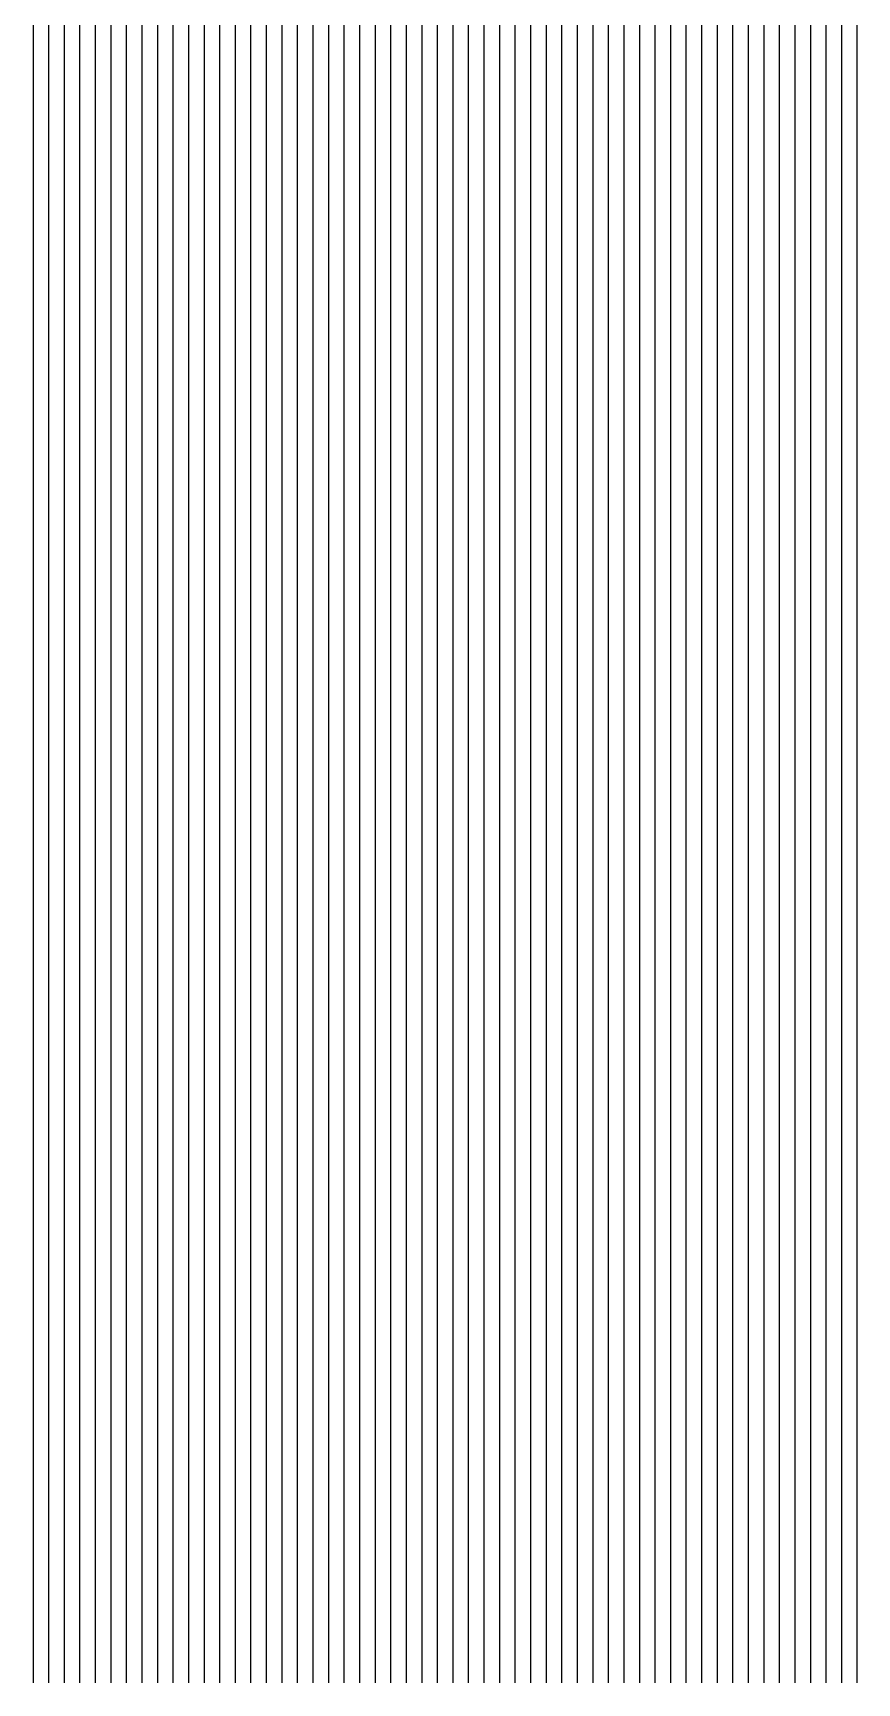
# Model space of a CAD drawing. Header units: millimetres. Extents: x -106 to 66, y -32 to 42.
# Drawn here: x -95 to -84.4, y -32.2 to -10.97 of the extents above; entities that cross this region are included whole.
import ezdxf

# ---------------------------------------------------------------- set-up
doc = ezdxf.new("R2010")
doc.units = ezdxf.units.MM
doc.layers.add('默认', color=18, linetype='Continuous', true_color=0x000000)

msp = doc.modelspace()

# ---------------------------------------------------------------- linework, layer by layer
at = {"layer": '默认'}
for points in [[(-95, 42.394), (-95, -32.2)], [(-95, 42.394), (-95, -32.2)], [(-95, 42.394), (-95, -32.2)], [(-95, 42.394), (-95, -32.2)], [(-95, 42.394), (-95, -32.2)], [(-95, 42.394), (-95, -32.2)], [(-95, 42.394), (-95, -32.2)], [(-95, 42.394), (-95, -32.2)], [(-95, 42.394), (-95, -32.2)], [(-94.8, 42.394), (-94.8, -32.2)], [(-94.8, 42.394), (-94.8, -32.2)], [(-94.8, 42.394), (-94.8, -32.2)], [(-94.8, 42.394), (-94.8, -32.2)], [(-94.8, 42.394), (-94.8, -32.2)], [(-94.8, 42.394), (-94.8, -32.2)], [(-94.8, 42.394), (-94.8, -32.2)], [(-94.8, 42.394), (-94.8, -32.2)], [(-94.8, 42.394), (-94.8, -32.2)], [(-94.6, 42.394), (-94.6, -32.2)], [(-94.6, 42.394), (-94.6, -32.2)], [(-94.6, 42.394), (-94.6, -32.2)], [(-94.6, 42.394), (-94.6, -32.2)], [(-94.6, 42.394), (-94.6, -32.2)], [(-94.6, 42.394), (-94.6, -32.2)], [(-94.6, 42.394), (-94.6, -32.2)], [(-94.6, 42.394), (-94.6, -32.2)], [(-94.6, 42.394), (-94.6, -32.2)], [(-94.4, 42.394), (-94.4, -32.2)], [(-94.4, 42.394), (-94.4, -32.2)], [(-94.4, 42.394), (-94.4, -32.2)], [(-94.4, 42.394), (-94.4, -32.2)], [(-94.4, 42.394), (-94.4, -32.2)], [(-94.4, 42.394), (-94.4, -32.2)], [(-94.4, 42.394), (-94.4, -32.2)], [(-94.4, 42.394), (-94.4, -32.2)], [(-94.4, 42.394), (-94.4, -32.2)], [(-94.2, 42.394), (-94.2, -32.2)], [(-94.2, 42.394), (-94.2, -32.2)], [(-94.2, 42.394), (-94.2, -32.2)], [(-94.2, 42.394), (-94.2, -32.2)], [(-94.2, 42.394), (-94.2, -32.2)], [(-94.2, 42.394), (-94.2, -32.2)], [(-94.2, 42.394), (-94.2, -32.2)], [(-94.2, 42.394), (-94.2, -32.2)], [(-94, 42.394), (-94, -32.2)], [(-94, 42.394), (-94, -32.2)], [(-94, 42.394), (-94, -32.2)], [(-94, 42.394), (-94, -32.2)], [(-94, 42.394), (-94, -32.2)], [(-94, 42.394), (-94, -32.2)], [(-94, 42.394), (-94, -32.2)], [(-94, 42.394), (-94, -32.2)], [(-93.8, 42.394), (-93.8, -32.2)], [(-93.8, 42.394), (-93.8, -32.2)], [(-93.8, 42.394), (-93.8, -32.2)], [(-93.8, 42.394), (-93.8, -32.2)], [(-93.8, 42.394), (-93.8, -32.2)], [(-93.8, 42.394), (-93.8, -32.2)], [(-93.8, 42.394), (-93.8, -32.2)], [(-93.8, 42.394), (-93.8, -32.2)], [(-93.6, 42.394), (-93.6, -32.2)], [(-93.6, 42.394), (-93.6, -32.2)], [(-93.6, 42.394), (-93.6, -32.2)], [(-93.6, 42.394), (-93.6, -32.2)], [(-93.6, 42.394), (-93.6, -32.2)], [(-93.6, 42.394), (-93.6, -32.2)], [(-93.6, 42.394), (-93.6, -32.2)], [(-93.6, 42.394), (-93.6, -32.2)], [(-93.4, 42.394), (-93.4, -32.2)], [(-93.4, 42.394), (-93.4, -32.2)], [(-93.4, 42.394), (-93.4, -32.2)], [(-93.4, 42.394), (-93.4, -32.2)], [(-93.4, 42.394), (-93.4, -32.2)], [(-93.4, 42.394), (-93.4, -32.2)], [(-93.4, 42.394), (-93.4, -32.2)], [(-93.2, 42.394), (-93.2, -32.2)], [(-93.2, 42.394), (-93.2, -32.2)], [(-93.2, 42.394), (-93.2, -32.2)], [(-93.2, 42.394), (-93.2, -32.2)], [(-93.2, 42.394), (-93.2, -32.2)], [(-93.2, 42.394), (-93.2, -32.2)], [(-93.2, 42.394), (-93.2, -32.2)], [(-93, 42.394), (-93, -32.2)], [(-93, 42.394), (-93, -32.2)], [(-93, 42.394), (-93, -32.2)], [(-93, 42.394), (-93, -32.2)], [(-93, 42.394), (-93, -32.2)], [(-93, 42.394), (-93, -32.2)], [(-93, 42.394), (-93, -32.2)], [(-92.8, 42.394), (-92.8, -32.2)], [(-92.8, 42.394), (-92.8, -32.2)], [(-92.8, 42.394), (-92.8, -32.2)], [(-92.8, 42.394), (-92.8, -32.2)], [(-92.8, 42.394), (-92.8, -32.2)], [(-92.8, 42.394), (-92.8, -32.2)], [(-92.8, 42.394), (-92.8, -32.2)], [(-92.6, 42.394), (-92.6, -32.2)], [(-92.6, 42.394), (-92.6, -32.2)], [(-92.6, 42.394), (-92.6, -32.2)], [(-92.6, 42.394), (-92.6, -32.2)], [(-92.6, 42.394), (-92.6, -32.2)], [(-92.6, 42.394), (-92.6, -32.2)], [(-92.6, 42.394), (-92.6, -32.2)], [(-92.4, 42.394), (-92.4, -32.2)], [(-92.4, 42.394), (-92.4, -32.2)], [(-92.4, 42.394), (-92.4, -32.2)], [(-92.4, 42.394), (-92.4, -32.2)], [(-92.4, 42.394), (-92.4, -32.2)], [(-92.4, 42.394), (-92.4, -32.2)], [(-92.2, 42.394), (-92.2, -32.2)], [(-92.2, 42.394), (-92.2, -32.2)], [(-92.2, 42.394), (-92.2, -32.2)], [(-92.2, 42.394), (-92.2, -32.2)], [(-92.2, 42.394), (-92.2, -32.2)], [(-92.2, 42.394), (-92.2, -32.2)], [(-92, 42.394), (-92, -32.2)], [(-92, 42.394), (-92, -32.2)], [(-92, 42.394), (-92, -32.2)], [(-92, 42.394), (-92, -32.2)], [(-92, 42.394), (-92, -32.2)], [(-92, 42.394), (-92, -32.2)], [(-91.8, 42.394), (-91.8, -32.2)], [(-91.8, 42.394), (-91.8, -32.2)], [(-91.8, 42.394), (-91.8, -32.2)], [(-91.8, 42.394), (-91.8, -32.2)], [(-91.8, 42.394), (-91.8, -32.2)], [(-91.8, 42.394), (-91.8, -32.2)], [(-91.6, 42.394), (-91.6, -32.2)], [(-91.6, 42.394), (-91.6, -32.2)], [(-91.6, 42.394), (-91.6, -32.2)], [(-91.6, 42.394), (-91.6, -32.2)], [(-91.6, 42.394), (-91.6, -32.2)], [(-91.6, 42.394), (-91.6, -32.2)], [(-91.4, 42.394), (-91.4, -32.2)], [(-91.4, 42.394), (-91.4, -32.2)], [(-91.4, 42.394), (-91.4, -32.2)], [(-91.4, 42.394), (-91.4, -32.2)], [(-91.4, 42.394), (-91.4, -32.2)], [(-91.2, 42.394), (-91.2, -32.2)], [(-91.2, 42.394), (-91.2, -32.2)], [(-91.2, 42.394), (-91.2, -32.2)], [(-91.2, 42.394), (-91.2, -32.2)], [(-91.2, 42.394), (-91.2, -32.2)], [(-91, 42.394), (-91, -32.2)], [(-91, 42.394), (-91, -32.2)], [(-91, 42.394), (-91, -32.2)], [(-91, 42.394), (-91, -32.2)], [(-91, 42.394), (-91, -32.2)], [(-90.8, 42.394), (-90.8, -32.2)], [(-90.8, 42.394), (-90.8, -32.2)], [(-90.8, 42.394), (-90.8, -32.2)], [(-90.8, 42.394), (-90.8, -32.2)], [(-90.8, 42.394), (-90.8, -32.2)], [(-90.6, 42.394), (-90.6, -32.2)], [(-90.6, 42.394), (-90.6, -32.2)], [(-90.6, 42.394), (-90.6, -32.2)], [(-90.6, 42.394), (-90.6, -32.2)], [(-90.6, 42.394), (-90.6, -32.2)], [(-90.4, 42.394), (-90.4, -32.2)], [(-90.4, 42.394), (-90.4, -32.2)], [(-90.4, 42.394), (-90.4, -32.2)], [(-90.4, 42.394), (-90.4, -32.2)], [(-90.2, 42.394), (-90.2, -32.2)], [(-90.2, 42.394), (-90.2, -32.2)], [(-90.2, 42.394), (-90.2, -32.2)], [(-90.2, 42.394), (-90.2, -32.2)], [(-90, 42.394), (-90, -32.2)], [(-90, 42.394), (-90, -32.2)], [(-90, 42.394), (-90, -32.2)], [(-90, 42.394), (-90, -32.2)], [(-89.8, 42.394), (-89.8, -32.2)], [(-89.8, 42.394), (-89.8, -32.2)], [(-89.8, 42.394), (-89.8, -32.2)], [(-89.8, 42.394), (-89.8, -32.2)], [(-89.6, 42.394), (-89.6, -32.2)], [(-89.6, 42.394), (-89.6, -32.2)], [(-89.6, 42.394), (-89.6, -32.2)], [(-89.6, 42.394), (-89.6, -32.2)], [(-89.4, 42.394), (-89.4, -32.2)], [(-89.4, 42.394), (-89.4, -32.2)], [(-89.4, 42.394), (-89.4, -32.2)], [(-89.4, 42.394), (-89.4, -32.2)], [(-89.2, 42.394), (-89.2, -32.2)], [(-89.2, 42.394), (-89.2, -32.2)], [(-89.2, 42.394), (-89.2, -32.2)], [(-89.2, 42.394), (-89.2, -32.2)], [(-89, 42.394), (-89, -32.2)], [(-89, 42.394), (-89, -32.2)], [(-89, 42.394), (-89, -32.2)], [(-88.8, 42.394), (-88.8, -32.2)], [(-88.8, 42.394), (-88.8, -32.2)], [(-88.8, 42.394), (-88.8, -32.2)], [(-88.6, 42.394), (-88.6, -32.2)], [(-88.6, 42.394), (-88.6, -32.2)], [(-88.6, 42.394), (-88.6, -32.2)], [(-88.4, 42.394), (-88.4, -32.2)], [(-88.4, 42.394), (-88.4, -32.2)], [(-88.4, 42.394), (-88.4, -32.2)], [(-88.2, 42.394), (-88.2, -32.2)], [(-88.2, 42.394), (-88.2, -32.2)], [(-88.2, 42.394), (-88.2, -32.2)], [(-88, 42.394), (-88, -32.2)], [(-88, 42.394), (-88, -32.2)], [(-88, 42.394), (-88, -32.2)], [(-87.8, 42.394), (-87.8, -32.2)], [(-87.8, 42.394), (-87.8, -32.2)], [(-87.8, 42.394), (-87.8, -32.2)], [(-87.6, 42.394), (-87.6, -32.2)], [(-87.6, 42.394), (-87.6, -32.2)], [(-87.6, 42.394), (-87.6, -32.2)], [(-87.4, 42.394), (-87.4, -32.2)], [(-87.4, 42.394), (-87.4, -32.2)], [(-87.2, 42.394), (-87.2, -32.2)], [(-87.2, 42.394), (-87.2, -32.2)], [(-87, 42.394), (-87, -32.2)], [(-87, 42.394), (-87, -32.2)], [(-86.8, 42.394), (-86.8, -32.2)], [(-86.8, 42.394), (-86.8, -32.2)], [(-86.6, 42.394), (-86.6, -32.2)], [(-86.6, 42.394), (-86.6, -32.2)], [(-86.4, 42.394), (-86.4, -32.2)], [(-86.4, 42.394), (-86.4, -32.2)], [(-86.2, 42.394), (-86.2, -32.2)], [(-86.2, 42.394), (-86.2, -32.2)], [(-86, 42.394), (-86, -32.2)], [(-86, 42.394), (-86, -32.2)], [(-85.8, 42.394), (-85.8, -32.2)], [(-85.8, 42.394), (-85.8, -32.2)], [(-85.6, 42.394), (-85.6, -32.2)], [(-85.6, 42.394), (-85.6, -32.2)], [(-85.4, 42.394), (-85.4, -32.2)], [(-85.4, 42.394), (-85.4, -32.2)], [(-85.2, 42.394), (-85.2, -32.2)], [(-85.2, 42.394), (-85.2, -32.2)], [(-85, 42.394), (-85, -32.2)], [(-84.8, 42.394), (-84.8, -32.2)], [(-84.6, 42.394), (-84.6, -32.2)], [(-84.4, 42.394), (-84.4, -32.2)], [(-90.4, -0.812), (-90.4, -32.2)], [(-85, -1.049), (-85, -32.2)], [(-93.4, -1.104), (-93.4, -32.2)], [(-92.4, -1.624), (-92.4, -32.2)], [(-87.4, -1.573), (-87.4, -32.2)], [(-91.4, -1.738), (-91.4, -32.2)], [(-89, -2.013), (-89, -32.2)], [(-84.8, -2.067), (-84.8, -32.2)], [(-94.2, -2.386), (-94.2, -32.2)], [(-90.2, -2.617), (-90.2, -32.2)], [(-93.2, -2.765), (-93.2, -32.2)], [(-87.2, -2.771), (-87.2, -32.2)], [(-84.6, -2.969), (-84.6, -32.2)], [(-95, -3.058), (-95, -32.2)], [(-92.2, -3.081), (-92.2, -32.2)], [(-91.2, -3.178), (-91.2, -32.2)], [(-88.8, -3.28), (-88.8, -32.2)], [(-94, -3.562), (-94, -32.2)], [(-90, -3.817), (-90, -32.2)], [(-87, -3.785), (-87, -32.2)], [(-93, -3.864), (-93, -32.2)], [(-84.4, -3.853), (-84.4, -32.2)], [(-94.8, -4.092), (-94.8, -32.2)], [(-92, -4.152), (-92, -32.2)], [(-91, -4.267), (-91, -32.2)], [(-88.6, -4.333), (-88.6, -32.2)], [(-93.8, -4.507), (-93.8, -32.2)], [(-92.8, -4.783), (-92.8, -32.2)], [(-89.8, -4.831), (-89.8, -32.2)], [(-86.8, -4.737), (-86.8, -32.2)], [(-94.6, -4.968), (-94.6, -32.2)], [(-91.8, -5.07), (-91.8, -32.2)], [(-90.8, -5.21), (-90.8, -32.2)], [(-88.4, -5.295), (-88.4, -32.2)], [(-93.6, -5.339), (-93.6, -32.2)], [(-92.6, -5.607), (-92.6, -32.2)], [(-86.6, -5.686), (-86.6, -32.2)], [(-94.4, -5.759), (-94.4, -32.2)], [(-91.6, -5.902), (-91.6, -32.2)], [(-89.6, -5.752), (-89.6, -32.2)], [(-93.4, -6.105), (-93.4, -32.2)], [(-90.6, -6.07), (-90.6, -32.2)], [(-88.2, -6.219), (-88.2, -32.2)], [(-94.2, -6.498), (-94.2, -32.2)], [(-92.4, -6.372), (-92.4, -32.2)], [(-95, -6.685), (-95, -32.2)], [(-91.4, -6.68), (-91.4, -32.2)], [(-89.4, -6.622), (-89.4, -32.2)], [(-86.4, -6.678), (-86.4, -32.2)], [(-93.2, -6.83), (-93.2, -32.2)], [(-90.4, -6.878), (-90.4, -32.2)], [(-94, -7.205), (-94, -32.2)], [(-92.2, -7.101), (-92.2, -32.2)], [(-88, -7.133), (-88, -32.2)], [(-94.8, -7.39), (-94.8, -32.2)], [(-91.2, -7.423), (-91.2, -32.2)], [(-93, -7.53), (-93, -32.2)], [(-89.2, -7.459), (-89.2, -32.2)], [(-92, -7.807), (-92, -32.2)], [(-90.2, -7.653), (-90.2, -32.2)], [(-86.2, -7.745), (-86.2, -32.2)], [(-93.8, -7.891), (-93.8, -32.2)], [(-87.8, -8.046), (-87.8, -32.2)], [(-94.6, -8.075), (-94.6, -32.2)], [(-92.8, -8.214), (-92.8, -32.2)], [(-91, -8.143), (-91, -32.2)], [(-89, -8.275), (-89, -32.2)], [(-90, -8.405), (-90, -32.2)], [(-93.6, -8.566), (-93.6, -32.2)], [(-91.8, -8.498), (-91.8, -32.2)], [(-94.4, -8.747), (-94.4, -32.2)], [(-92.6, -8.89), (-92.6, -32.2)], [(-90.8, -8.85), (-90.8, -32.2)], [(-86, -8.888), (-86, -32.2)], [(-88.8, -9.077), (-88.8, -32.2)], [(-87.6, -8.96), (-87.6, -32.2)], [(-95, -9.317), (-95, -32.2)], [(-93.4, -9.234), (-93.4, -32.2)], [(-91.6, -9.182), (-91.6, -32.2)], [(-89.8, -9.143), (-89.8, -32.2)], [(-94.2, -9.413), (-94.2, -32.2)], [(-90.6, -9.551), (-90.6, -32.2)], [(-92.4, -9.565), (-92.4, -32.2)], [(-93.2, -9.904), (-93.2, -32.2)], [(-91.4, -9.868), (-91.4, -32.2)], [(-89.6, -9.876), (-89.6, -32.2)], [(-88.6, -9.873), (-88.6, -32.2)], [(-87.4, -9.88), (-87.4, -32.2)], [(-94.8, -9.982), (-94.8, -32.2)], [(-94, -10.08), (-94, -32.2)], [(-85.8, -10.105), (-85.8, -32.2)], [(-92.2, -10.244), (-92.2, -32.2)], [(-90.4, -10.255), (-90.4, -32.2)], [(-93, -10.581), (-93, -32.2)], [(-91.2, -10.563), (-91.2, -32.2)], [(-89.4, -10.611), (-89.4, -32.2)], [(-94.6, -10.647), (-94.6, -32.2)], [(-93.8, -10.752), (-93.8, -32.2)], [(-88.4, -10.669), (-88.4, -32.2)], [(-87.2, -10.808), (-87.2, -32.2)], [(-92, -10.938), (-92, -32.2)], [(-90.2, -10.969), (-90.2, -32.2)], [(-94.4, -11.308), (-94.4, -32.2)], [(-93.6, -11.428), (-93.6, -32.2)], [(-92.8, -11.273), (-92.8, -32.2)], [(-91, -11.276), (-91, -32.2)], [(-89.2, -11.357), (-89.2, -32.2)], [(-85.6, -11.387), (-85.6, -32.2)], [(-95, -11.483), (-95, -32.2)], [(-91.8, -11.65), (-91.8, -32.2)], [(-88.2, -11.473), (-88.2, -32.2)], [(-90, -11.706), (-90, -32.2)], [(-87, -11.749), (-87, -32.2)], [(-95, -11.983), (-95, -32.2)], [(-94.8, -12.097), (-94.8, -32.2)], [(-94.2, -11.95), (-94.2, -32.2)], [(-93.4, -12.089), (-93.4, -32.2)], [(-92.6, -11.963), (-92.6, -32.2)], [(-90.8, -12.009), (-90.8, -32.2)], [(-89, -12.126), (-89, -32.2)], [(-88, -12.296), (-88, -32.2)], [(-91.6, -12.361), (-91.6, -32.2)], [(-89.8, -12.463), (-89.8, -32.2)], [(-94.8, -12.549), (-94.8, -32.2)], [(-94.6, -12.675), (-94.6, -32.2)], [(-94, -12.561), (-94, -32.2)], [(-93.2, -12.722), (-93.2, -32.2)], [(-92.4, -12.634), (-92.4, -32.2)], [(-86.8, -12.706), (-86.8, -32.2)], [(-85.4, -12.704), (-85.4, -12.717), (-85.4, -32.2)], [(-90.6, -12.742), (-90.6, -32.2)], [(-88.8, -12.913), (-88.8, -32.2)], [(-95, -12.967), (-95, -32.2)], [(-94.6, -13.049), (-94.6, -32.2)], [(-93.8, -13.135), (-93.8, -32.2)], [(-91.4, -13.05), (-91.4, -32.2)], [(-87.8, -13.138), (-87.8, -32.2)], [(-94.4, -13.215), (-94.4, -32.2)], [(-93, -13.318), (-93, -32.2)], [(-92.2, -13.272), (-92.2, -32.2)], [(-89.6, -13.214), (-89.6, -32.2)], [(-95, -13.438), (-95, -32.2)], [(-94.8, -13.465), (-94.8, -32.2)], [(-94.4, -13.499), (-94.4, -32.2)], [(-90.4, -13.449), (-90.4, -32.2)], [(-94.2, -13.717), (-94.2, -32.2)], [(-93.6, -13.671), (-93.6, -32.2)], [(-91.2, -13.701), (-91.2, -32.2)], [(-88.6, -13.685), (-88.6, -32.2)], [(-86.6, -13.66), (-86.6, -32.2)], [(-95, -13.821), (-95, -32.2)], [(-94.8, -13.871), (-94.8, -32.2)], [(-94.6, -13.928), (-94.6, -32.2)], [(-94.2, -13.908), (-94.2, -32.2)], [(-92.8, -13.873), (-92.8, -32.2)], [(-92, -13.868), (-92, -32.2)], [(-89.4, -13.931), (-89.4, -32.2)], [(-87.6, -13.955), (-87.6, -32.2)], [(-85.2, -13.954), (-85.2, -32.2)], [(-95, -14.118), (-95, -32.2)], [(-94, -14.184), (-94, -32.2)], [(-93.4, -14.168), (-93.4, -32.2)], [(-90.2, -14.113), (-90.2, -32.2)], [(-95, -14.245), (-95, -32.2)], [(-95, -14.345), (-95, -32.2)], [(-94.8, -14.243), (-94.8, -32.2)], [(-94.6, -14.267), (-94.6, -32.2)], [(-94.4, -14.358), (-94.4, -32.2)], [(-94, -14.286), (-94, -32.2)], [(-92.6, -14.388), (-92.6, -32.2)], [(-91.8, -14.419), (-91.8, -32.2)], [(-91, -14.304), (-91, -32.2)], [(-88.4, -14.408), (-88.4, -32.2)], [(-94.8, -14.501), (-94.8, -32.2)], [(-94.8, -14.627), (-94.8, -32.2)], [(-94.6, -14.636), (-94.6, -32.2)], [(-94.4, -14.633), (-94.4, -32.2)], [(-93.8, -14.619), (-93.8, -32.2)], [(-93.8, -14.636), (-93.8, -32.2)], [(-93.2, -14.631), (-93.2, -32.2)], [(-89.2, -14.593), (-89.2, -32.2)], [(-86.4, -14.535), (-86.4, -32.2)], [(-94.8, -14.715), (-94.8, -32.2)], [(-94.6, -14.856), (-94.6, -32.2)], [(-94.2, -14.76), (-94.2, -32.2)], [(-90.8, -14.859), (-90.8, -32.2)], [(-90, -14.722), (-90, -32.2)], [(-87.4, -14.705), (-87.4, -32.2)], [(-94.6, -14.983), (-94.6, -32.2)], [(-94.6, -15.059), (-94.6, -32.2)], [(-94.4, -15.003), (-94.4, -32.2)], [(-94.2, -14.973), (-94.2, -32.2)], [(-93.6, -14.965), (-93.6, -32.2)], [(-93.6, -15.024), (-93.6, -32.2)], [(-93, -15.06), (-93, -32.2)], [(-92.4, -14.865), (-92.4, -32.2)], [(-91.6, -14.928), (-91.6, -32.2)], [(-88.2, -15.06), (-88.2, -32.2)], [(-85, -14.962), (-85, -32.2)], [(-94.4, -15.187), (-94.4, -32.2)], [(-94, -15.136), (-94, -32.2)], [(-93.4, -15.275), (-93.4, -32.2)], [(-89.8, -15.275), (-89.8, -32.2)], [(-89, -15.192), (-89, -32.2)], [(-86.2, -15.28), (-86.2, -32.2)], [(-94.4, -15.317), (-94.4, -32.2)], [(-94.4, -15.381), (-94.4, -32.2)], [(-94.2, -15.347), (-94.2, -32.2)], [(-94.2, -15.497), (-94.2, -32.2)], [(-94, -15.29), (-94, -32.2)], [(-93.8, -15.487), (-93.8, -32.2)], [(-93.4, -15.403), (-93.4, -32.2)], [(-92.8, -15.461), (-92.8, -32.2)], [(-92.2, -15.307), (-92.2, -32.2)], [(-91.4, -15.396), (-91.4, -32.2)], [(-90.6, -15.367), (-90.6, -32.2)], [(-87.2, -15.362), (-87.2, -32.2)], [(-94.2, -15.632), (-94.2, -32.2)], [(-94.2, -15.685), (-94.2, -32.2)], [(-94, -15.672), (-94, -32.2)], [(-93.8, -15.589), (-93.8, -32.2)], [(-93.2, -15.567), (-93.2, -32.2)], [(-88, -15.637), (-88, -32.2)], [(-84.8, -15.701), (-84.8, -32.2)], [(-94, -15.789), (-94, -32.2)], [(-93.6, -15.819), (-93.6, -32.2)], [(-93.6, -15.871), (-93.6, -32.2)], [(-93.2, -15.758), (-93.2, -32.2)], [(-93, -15.844), (-93, -32.2)], [(-92.6, -15.835), (-92.6, -32.2)], [(-92, -15.717), (-92, -32.2)], [(-91.2, -15.828), (-91.2, -32.2)], [(-90.4, -15.83), (-90.4, -32.2)], [(-89.6, -15.776), (-89.6, -32.2)], [(-88.8, -15.728), (-88.8, -32.2)], [(-87, -15.925), (-87, -32.2)], [(-86, -15.889), (-86, -32.2)], [(-94, -15.929), (-94, -32.2)], [(-94, -15.971), (-94, -32.2)], [(-93.8, -15.978), (-93.8, -32.2)], [(-93.8, -16.064), (-93.8, -32.2)], [(-93.4, -16.131), (-93.4, -32.2)], [(-93.4, -16.138), (-93.4, -32.2)], [(-93, -16.092), (-93, -32.2)], [(-92.8, -16.106), (-92.8, -32.2)], [(-91.8, -16.099), (-91.8, -32.2)], [(-93.8, -16.21), (-93.8, -32.2)], [(-93.8, -16.243), (-93.8, -32.2)], [(-93.6, -16.268), (-93.6, -32.2)], [(-93.6, -16.326), (-93.6, -32.2)], [(-92.4, -16.185), (-92.4, -32.2)], [(-91, -16.227), (-91, -32.2)], [(-90.2, -16.254), (-90.2, -32.2)], [(-89.4, -16.229), (-89.4, -32.2)], [(-88.6, -16.206), (-88.6, -32.2)], [(-87.8, -16.142), (-87.8, -32.2)], [(-84.6, -16.244), (-84.6, -32.2)], [(-93.6, -16.478), (-93.6, -32.2)], [(-93.6, -16.501), (-93.6, -32.2)], [(-93.4, -16.543), (-93.4, -32.2)], [(-93.2, -16.391), (-93.2, -32.2)], [(-93.2, -16.427), (-93.2, -32.2)], [(-92.8, -16.407), (-92.8, -32.2)], [(-92.6, -16.355), (-92.6, -32.2)], [(-92.2, -16.514), (-92.2, -32.2)], [(-91.6, -16.455), (-91.6, -32.2)], [(-86.8, -16.404), (-86.8, -32.2)], [(-85.8, -16.383), (-85.8, -32.2)], [(-93.4, -16.575), (-93.4, -32.2)], [(-93.4, -16.732), (-93.4, -32.2)], [(-93.4, -16.747), (-93.4, -32.2)], [(-93, -16.632), (-93, -32.2)], [(-93, -16.708), (-93, -32.2)], [(-92.6, -16.704), (-92.6, -32.2)], [(-92.4, -16.593), (-92.4, -32.2)], [(-90.8, -16.597), (-90.8, -32.2)], [(-90, -16.644), (-90, -32.2)], [(-89.2, -16.64), (-89.2, -32.2)], [(-88.4, -16.633), (-88.4, -32.2)], [(-87.6, -16.585), (-87.6, -32.2)], [(-84.4, -16.656), (-84.4, -32.2)], [(-93.2, -16.805), (-93.2, -32.2)], [(-93.2, -16.812), (-93.2, -32.2)], [(-93.2, -16.976), (-93.2, -32.2)], [(-93.2, -16.982), (-93.2, -32.2)], [(-92.8, -16.862), (-92.8, -32.2)], [(-92.8, -16.976), (-92.8, -32.2)], [(-92.4, -16.987), (-92.4, -32.2)], [(-92.2, -16.82), (-92.2, -32.2)], [(-92, -16.824), (-92, -32.2)], [(-91.4, -16.788), (-91.4, -32.2)], [(-90.6, -16.941), (-90.6, -32.2)], [(-87.4, -16.975), (-87.4, -32.2)], [(-86.6, -16.815), (-86.6, -32.2)], [(-85.6, -16.789), (-85.6, -32.2)], [(-93, -17.039), (-93, -32.2)], [(-93, -17.056), (-93, -32.2)], [(-92.6, -17.082), (-92.6, -32.2)], [(-92, -17.037), (-92, -32.2)], [(-91.8, -17.117), (-91.8, -32.2)], [(-91.2, -17.101), (-91.2, -32.2)], [(-89.8, -17.003), (-89.8, -32.2)], [(-89, -17.015), (-89, -32.2)], [(-88.2, -17.016), (-88.2, -32.2)], [(-86.4, -17.169), (-86.4, -32.2)], [(-85.4, -17.128), (-85.4, -32.2)], [(-93, -17.208), (-93, -32.2)], [(-93, -17.209), (-93, -32.2)], [(-92.8, -17.257), (-92.8, -32.2)], [(-92.8, -17.295), (-92.8, -32.2)], [(-92.6, -17.231), (-92.6, -32.2)], [(-92.4, -17.294), (-92.4, -32.2)], [(-92.2, -17.255), (-92.2, -32.2)], [(-91.8, -17.246), (-91.8, -32.2)], [(-91.6, -17.394), (-91.6, -32.2)], [(-91, -17.395), (-91, -32.2)], [(-90.4, -17.262), (-90.4, -32.2)], [(-89.6, -17.334), (-89.6, -32.2)], [(-88.8, -17.357), (-88.8, -32.2)], [(-88, -17.362), (-88, -32.2)], [(-87.2, -17.321), (-87.2, -32.2)], [(-92.8, -17.424), (-92.8, -32.2)], [(-92.8, -17.433), (-92.8, -32.2)], [(-92.6, -17.466), (-92.6, -32.2)], [(-92.6, -17.525), (-92.6, -32.2)], [(-92.4, -17.474), (-92.4, -32.2)], [(-92.2, -17.497), (-92.2, -32.2)], [(-92, -17.511), (-92, -32.2)], [(-91.6, -17.446), (-91.6, -32.2)], [(-90.2, -17.562), (-90.2, -32.2)], [(-86.2, -17.477), (-86.2, -32.2)], [(-85.2, -17.414), (-85.2, -32.2)], [(-92.6, -17.632), (-92.6, -32.2)], [(-92.6, -17.648), (-92.6, -32.2)], [(-92.4, -17.667), (-92.4, -32.2)], [(-92.4, -17.745), (-92.4, -32.2)], [(-92.4, -17.833), (-92.4, -32.2)], [(-92.2, -17.707), (-92.2, -32.2)], [(-92, -17.692), (-92, -32.2)], [(-91.8, -17.755), (-91.8, -32.2)], [(-91.4, -17.638), (-91.4, -32.2)], [(-91.4, -17.657), (-91.4, -32.2)], [(-91.2, -17.824), (-91.2, -32.2)], [(-90.8, -17.673), (-90.8, -32.2)], [(-89.4, -17.642), (-89.4, -32.2)], [(-88.6, -17.671), (-88.6, -32.2)], [(-87.8, -17.676), (-87.8, -32.2)], [(-87, -17.629), (-87, -32.2)], [(-86, -17.748), (-86, -32.2)], [(-85, -17.659), (-85, -32.2)], [(-92.4, -17.854), (-92.4, -32.2)], [(-92.2, -17.861), (-92.2, -32.2)], [(-92.2, -17.957), (-92.2, -32.2)], [(-92.2, -18.026), (-92.2, -32.2)], [(-92, -17.93), (-92, -32.2)], [(-92, -18.048), (-92, -32.2)], [(-91.8, -17.881), (-91.8, -32.2)], [(-91.6, -17.988), (-91.6, -32.2)], [(-91.2, -17.907), (-91.2, -32.2)], [(-91, -18.003), (-91, -32.2)], [(-90.6, -17.935), (-90.6, -32.2)], [(-90, -17.843), (-90, -32.2)], [(-89.2, -17.929), (-89.2, -32.2)], [(-88.4, -17.961), (-88.4, -32.2)], [(-87.6, -17.961), (-87.6, -32.2)], [(-86.8, -17.906), (-86.8, -32.2)], [(-85.8, -17.988), (-85.8, -32.2)], [(-84.8, -17.87), (-84.8, -32.2)], [(-92.2, -18.054), (-92.2, -32.2)], [(-92, -18.161), (-92, -32.2)], [(-92, -18.213), (-92, -32.2)], [(-92, -18.246), (-92, -32.2)], [(-91.8, -18.145), (-91.8, -32.2)], [(-91.8, -18.229), (-91.8, -32.2)], [(-91.6, -18.063), (-91.6, -32.2)], [(-91.4, -18.211), (-91.4, -32.2)], [(-91.4, -18.239), (-91.4, -32.2)], [(-91, -18.145), (-91, -32.2)], [(-90.8, -18.176), (-90.8, -32.2)], [(-90.4, -18.184), (-90.4, -32.2)], [(-89.8, -18.108), (-89.8, -32.2)], [(-89, -18.197), (-89, -32.2)], [(-88.2, -18.228), (-88.2, -32.2)], [(-87.4, -18.222), (-87.4, -32.2)], [(-86.6, -18.155), (-86.6, -32.2)], [(-85.6, -18.201), (-85.6, -32.2)], [(-84.6, -18.054), (-84.6, -32.2)], [(-84.4, -18.216), (-84.4, -32.2)], [(-91.8, -18.358), (-91.8, -32.2)], [(-91.8, -18.394), (-91.8, -32.2)], [(-91.8, -18.433), (-91.8, -32.2)], [(-91.6, -18.351), (-91.6, -32.2)], [(-91.6, -18.405), (-91.6, -32.2)], [(-91.2, -18.41), (-91.2, -32.2)], [(-91.2, -18.424), (-91.2, -32.2)], [(-90.8, -18.372), (-90.8, -32.2)], [(-90.6, -18.343), (-90.6, -32.2)], [(-90.2, -18.42), (-90.2, -32.2)], [(-89.6, -18.357), (-89.6, -32.2)], [(-88.8, -18.448), (-88.8, -32.2)], [(-87.2, -18.462), (-87.2, -32.2)], [(-86.4, -18.381), (-86.4, -32.2)], [(-85.4, -18.392), (-85.4, -32.2)], [(-91.6, -18.548), (-91.6, -32.2)], [(-91.6, -18.57), (-91.6, -32.2)], [(-91.6, -18.613), (-91.6, -32.2)], [(-91.4, -18.55), (-91.4, -32.2)], [(-91.4, -18.575), (-91.4, -32.2)], [(-91, -18.576), (-91, -32.2)], [(-91, -18.63), (-91, -32.2)], [(-90.6, -18.59), (-90.6, -32.2)], [(-90.4, -18.505), (-90.4, -32.2)], [(-90.2, -18.663), (-90.2, -32.2)], [(-90, -18.644), (-90, -32.2)], [(-89.4, -18.593), (-89.4, -32.2)], [(-88.6, -18.682), (-88.6, -32.2)], [(-88, -18.476), (-88, -32.2)], [(-87, -18.682), (-87, -32.2)], [(-86.2, -18.587), (-86.2, -32.2)], [(-85.2, -18.563), (-85.2, -32.2)], [(-91.4, -18.731), (-91.4, -32.2)], [(-91.4, -18.74), (-91.4, -32.2)], [(-91.4, -18.788), (-91.4, -32.2)], [(-91.2, -18.741), (-91.2, -32.2)], [(-91.2, -18.742), (-91.2, -32.2)], [(-90.8, -18.736), (-90.8, -32.2)], [(-90.8, -18.827), (-90.8, -32.2)], [(-90.6, -18.893), (-90.6, -32.2)], [(-90.4, -18.797), (-90.4, -32.2)], [(-90, -18.815), (-90, -32.2)], [(-89.8, -18.858), (-89.8, -32.2)], [(-89.2, -18.816), (-89.2, -32.2)], [(-87.8, -18.707), (-87.8, -32.2)], [(-86.8, -18.886), (-86.8, -32.2)], [(-86, -18.775), (-86, -32.2)], [(-85, -18.718), (-85, -32.2)], [(-84.8, -18.859), (-84.8, -32.2)], [(-91.2, -18.905), (-91.2, -32.2)], [(-91.2, -18.909), (-91.2, -32.2)], [(-91.2, -18.957), (-91.2, -32.2)], [(-91, -18.901), (-91, -32.2)], [(-91, -18.927), (-91, -32.2)], [(-91, -19.066), (-91, -32.2)], [(-91, -19.081), (-91, -32.2)], [(-90.8, -19.058), (-90.8, -32.2)], [(-90.8, -19.105), (-90.8, -32.2)], [(-90.6, -19.017), (-90.6, -32.2)], [(-90.4, -19.045), (-90.4, -32.2)], [(-90.2, -18.996), (-90.2, -32.2)], [(-89.8, -18.964), (-89.8, -32.2)], [(-89.6, -19.062), (-89.6, -32.2)], [(-89.6, -19.108), (-89.6, -32.2)], [(-89, -19.027), (-89, -32.2)], [(-88.4, -18.903), (-88.4, -32.2)], [(-87.6, -18.923), (-87.6, -32.2)], [(-86.6, -19.075), (-86.6, -32.2)], [(-85.8, -18.948), (-85.8, -32.2)], [(-85.6, -19.106), (-85.6, -32.2)], [(-84.6, -18.986), (-84.6, -32.2)], [(-84.4, -19.102), (-84.4, -32.2)], [(-91, -19.122), (-91, -32.2)], [(-90.8, -19.222), (-90.8, -32.2)], [(-90.8, -19.248), (-90.8, -32.2)], [(-90.8, -19.282), (-90.8, -32.2)], [(-90.6, -19.21), (-90.6, -32.2)], [(-90.6, -19.278), (-90.6, -32.2)], [(-90.4, -19.2), (-90.4, -32.2)], [(-90.2, -19.193), (-90.2, -32.2)], [(-90, -19.188), (-90, -32.2)], [(-89.4, -19.249), (-89.4, -32.2)], [(-89.4, -19.256), (-89.4, -32.2)], [(-88.8, -19.227), (-88.8, -32.2)], [(-88.2, -19.111), (-88.2, -32.2)], [(-88, -19.307), (-88, -32.2)], [(-87.4, -19.124), (-87.4, -32.2)], [(-87.2, -19.313), (-87.2, -32.2)], [(-86.4, -19.251), (-86.4, -32.2)], [(-85.4, -19.252), (-85.4, -32.2)], [(-90.6, -19.375), (-90.6, -32.2)], [(-90.6, -19.41), (-90.6, -32.2)], [(-90.6, -19.437), (-90.6, -32.2)], [(-90.4, -19.358), (-90.4, -32.2)], [(-90.4, -19.446), (-90.4, -32.2)], [(-90.4, -19.523), (-90.4, -32.2)], [(-90.2, -19.377), (-90.2, -32.2)], [(-90.2, -19.503), (-90.2, -32.2)], [(-90, -19.337), (-90, -32.2)], [(-89.8, -19.371), (-89.8, -32.2)], [(-89.8, -19.478), (-89.8, -32.2)], [(-89.2, -19.385), (-89.2, -32.2)], [(-89.2, -19.442), (-89.2, -32.2)], [(-89, -19.519), (-89, -32.2)], [(-88.6, -19.418), (-88.6, -32.2)], [(-87.8, -19.493), (-87.8, -32.2)], [(-87, -19.49), (-87, -32.2)], [(-86.2, -19.415), (-86.2, -32.2)], [(-85.2, -19.387), (-85.2, -32.2)], [(-85, -19.512), (-85, -32.2)], [(-90.4, -19.568), (-90.4, -32.2)], [(-90.4, -19.589), (-90.4, -32.2)], [(-90.2, -19.608), (-90.2, -32.2)], [(-90.2, -19.668), (-90.2, -32.2)], [(-90.2, -19.721), (-90.2, -32.2)], [(-90.2, -19.736), (-90.2, -32.2)], [(-90, -19.547), (-90, -32.2)], [(-90, -19.645), (-90, -32.2)], [(-89.8, -19.712), (-89.8, -32.2)], [(-89.6, -19.548), (-89.6, -32.2)], [(-89.6, -19.616), (-89.6, -32.2)], [(-89.4, -19.718), (-89.4, -32.2)], [(-89, -19.621), (-89, -32.2)], [(-88.8, -19.649), (-88.8, -32.2)], [(-88.4, -19.6), (-88.4, -32.2)], [(-87.6, -19.668), (-87.6, -32.2)], [(-86.8, -19.657), (-86.8, -32.2)], [(-86, -19.567), (-86, -32.2)], [(-85.8, -19.709), (-85.8, -32.2)], [(-84.8, -19.627), (-84.8, -32.2)], [(-84.6, -19.734), (-84.6, -32.2)], [(-90, -19.765), (-90, -32.2)], [(-90, -19.81), (-90, -32.2)], [(-90, -19.87), (-90, -32.2)], [(-90, -19.88), (-90, -32.2)], [(-89.8, -19.783), (-89.8, -32.2)], [(-89.8, -19.918), (-89.8, -32.2)], [(-89.8, -19.948), (-89.8, -32.2)], [(-89.6, -19.871), (-89.6, -32.2)], [(-89.6, -19.918), (-89.6, -32.2)], [(-89.4, -19.75), (-89.4, -32.2)], [(-89.2, -19.881), (-89.2, -32.2)], [(-89.2, -19.882), (-89.2, -32.2)], [(-88.8, -19.791), (-88.8, -32.2)], [(-88.6, -19.777), (-88.6, -32.2)], [(-88.6, -19.956), (-88.6, -32.2)], [(-88.4, -19.901), (-88.4, -32.2)], [(-88.2, -19.773), (-88.2, -32.2)], [(-88, -19.938), (-88, -32.2)], [(-87.4, -19.835), (-87.4, -32.2)], [(-86.6, -19.813), (-86.6, -32.2)], [(-85.6, -19.843), (-85.6, -32.2)], [(-84.4, -19.834), (-84.4, -32.2)], [(-89.8, -20.015), (-89.8, -32.2)], [(-89.8, -20.021), (-89.8, -32.2)], [(-89.6, -20.066), (-89.6, -32.2)], [(-89.6, -20.083), (-89.6, -32.2)], [(-89.6, -20.156), (-89.6, -32.2)], [(-89.6, -20.158), (-89.6, -32.2)], [(-89.4, -20.025), (-89.4, -32.2)], [(-89.4, -20.05), (-89.4, -32.2)], [(-89, -20.011), (-89, -32.2)], [(-89, -20.039), (-89, -32.2)], [(-88.8, -20.137), (-88.8, -32.2)], [(-88.4, -20.113), (-88.4, -32.2)], [(-88.2, -20.024), (-88.2, -32.2)], [(-88, -20.143), (-88, -32.2)], [(-87.8, -20.096), (-87.8, -32.2)], [(-87.2, -19.993), (-87.2, -32.2)], [(-87, -20.143), (-87, -32.2)], [(-86.4, -19.961), (-86.4, -32.2)], [(-86.2, -20.101), (-86.2, -32.2)], [(-85.4, -19.967), (-85.4, -32.2)], [(-85.2, -20.084), (-85.2, -32.2)], [(-89.401, -20.215), (-89.4, -32.2)], [(-89.4, -20.21), (-89.4, -32.2)], [(-89.4, -20.292), (-89.4, -32.2)], [(-89.4, -20.294), (-89.4, -32.2)], [(-89.2, -20.175), (-89.2, -32.2)], [(-89.2, -20.179), (-89.2, -32.2)], [(-89.2, -20.344), (-89.2, -32.2)], [(-89.2, -20.35), (-89.2, -32.2)], [(-89, -20.306), (-89, -32.2)], [(-89, -20.319), (-89, -32.2)], [(-88.8, -20.192), (-88.8, -32.2)], [(-88.6, -20.26), (-88.6, -32.2)], [(-88.6, -20.339), (-88.6, -32.2)], [(-88.4, -20.382), (-88.4, -32.2)], [(-88.2, -20.265), (-88.2, -32.2)], [(-87.8, -20.261), (-87.8, -32.2)], [(-87.6, -20.247), (-87.6, -32.2)], [(-87.6, -20.377), (-87.6, -32.2)], [(-86.8, -20.286), (-86.8, -32.2)], [(-86, -20.232), (-86, -32.2)], [(-85.8, -20.357), (-85.8, -32.2)], [(-85, -20.194), (-85, -32.2)], [(-84.8, -20.297), (-84.8, -32.2)], [(-89.2, -20.423), (-89.2, -32.2)], [(-89.2, -20.428), (-89.2, -32.2)], [(-89, -20.471), (-89, -32.2)], [(-89, -20.487), (-89, -32.2)], [(-89, -20.551), (-89, -32.2)], [(-89, -20.559), (-89, -32.2)], [(-88.8, -20.431), (-88.8, -32.2)], [(-88.8, -20.46), (-88.8, -32.2)], [(-88.8, -20.595), (-88.8, -32.2)], [(-88.6, -20.553), (-88.6, -32.2)], [(-88.6, -20.596), (-88.6, -32.2)], [(-88.4, -20.481), (-88.4, -32.2)], [(-88.2, -20.501), (-88.2, -32.2)], [(-88, -20.411), (-88, -32.2)], [(-87.8, -20.551), (-87.8, -32.2)], [(-87.4, -20.392), (-87.4, -32.2)], [(-87.4, -20.491), (-87.4, -32.2)], [(-87.2, -20.53), (-87.2, -32.2)], [(-86.6, -20.422), (-86.6, -32.2)], [(-86.4, -20.552), (-86.4, -32.2)], [(-85.6, -20.475), (-85.6, -32.2)], [(-85.4, -20.587), (-85.4, -32.2)], [(-84.6, -20.393), (-84.6, -32.2)], [(-84.4, -20.484), (-84.4, -32.2)], [(-88.8, -20.62), (-88.8, -32.2)], [(-88.8, -20.676), (-88.8, -32.2)], [(-88.8, -20.687), (-88.8, -32.2)], [(-88.6, -20.717), (-88.6, -32.2)], [(-88.6, -20.749), (-88.6, -32.2)], [(-88.6, -20.799), (-88.6, -32.2)], [(-88.4, -20.673), (-88.4, -32.2)], [(-88.4, -20.728), (-88.4, -32.2)], [(-88.2, -20.619), (-88.2, -32.2)], [(-88.2, -20.791), (-88.2, -32.2)], [(-88, -20.619), (-88, -32.2)], [(-88, -20.752), (-88, -32.2)], [(-87.8, -20.734), (-87.8, -32.2)], [(-87.6, -20.686), (-87.6, -32.2)], [(-87.2, -20.603), (-87.2, -32.2)], [(-87, -20.663), (-87, -32.2)], [(-87, -20.713), (-87, -32.2)], [(-86.8, -20.79), (-86.8, -32.2)], [(-86.2, -20.675), (-86.2, -32.2)], [(-86, -20.793), (-86, -32.2)], [(-85.2, -20.692), (-85.2, -32.2)], [(-85, -20.792), (-85, -32.2)], [(-88.6, -20.813), (-88.6, -32.2)], [(-88.4, -20.837), (-88.4, -32.2)], [(-88.4, -20.875), (-88.4, -32.2)], [(-88.4, -20.92), (-88.4, -32.2)], [(-88.4, -20.935), (-88.4, -32.2)], [(-88.2, -20.857), (-88.2, -32.2)], [(-88.2, -20.954), (-88.2, -32.2)], [(-88.2, -20.998), (-88.2, -32.2)], [(-88, -20.907), (-88, -32.2)], [(-88, -20.982), (-88, -32.2)], [(-87.8, -20.88), (-87.8, -32.2)], [(-87.8, -21.022), (-87.8, -32.2)], [(-87.6, -20.848), (-87.6, -32.2)], [(-87.6, -21.005), (-87.6, -32.2)], [(-87.4, -20.816), (-87.4, -32.2)], [(-87.4, -20.961), (-87.4, -32.2)], [(-87.2, -20.942), (-87.2, -32.2)], [(-86.8, -20.822), (-86.8, -32.2)], [(-86.6, -20.912), (-86.6, -32.2)], [(-86.6, -20.93), (-86.6, -32.2)], [(-85.8, -20.905), (-85.8, -32.2)], [(-85.6, -21.013), (-85.6, -32.2)], [(-84.8, -20.888), (-84.8, -32.2)], [(-84.6, -20.978), (-84.6, -32.2)], [(-88.2, -21.038), (-88.2, -32.2)], [(-88.2, -21.055), (-88.2, -32.2)], [(-88, -21.07), (-88, -32.2)], [(-88, -21.118), (-88, -32.2)], [(-88, -21.154), (-88, -32.2)], [(-88, -21.172), (-88, -32.2)], [(-87.8, -21.104), (-87.8, -32.2)], [(-87.8, -21.184), (-87.8, -32.2)], [(-87.6, -21.134), (-87.6, -32.2)], [(-87.6, -21.222), (-87.6, -32.2)], [(-87.4, -21.126), (-87.4, -32.2)], [(-87.2, -21.071), (-87.2, -32.2)], [(-87, -21.063), (-87, -32.2)], [(-87, -21.18), (-87, -32.2)], [(-86.8, -21.18), (-86.8, -32.2)], [(-86.4, -21.029), (-86.4, -32.2)], [(-86.4, -21.036), (-86.4, -32.2)], [(-86.2, -21.141), (-86.2, -32.2)], [(-86.2, -21.142), (-86.2, -32.2)], [(-85.4, -21.115), (-85.4, -32.2)], [(-85.2, -21.213), (-85.2, -32.2)], [(-84.4, -21.064), (-84.4, -32.2)], [(-87.8, -21.236), (-87.8, -32.2)], [(-87.8, -21.268), (-87.8, -32.2)], [(-87.8, -21.287), (-87.8, -32.2)], [(-87.6, -21.296), (-87.6, -32.2)], [(-87.6, -21.351), (-87.6, -32.2)], [(-87.6, -21.38), (-87.6, -32.2)], [(-87.6, -21.401), (-87.6, -32.2)], [(-87.4, -21.245), (-87.4, -32.2)], [(-87.4, -21.338), (-87.4, -32.2)], [(-87.4, -21.406), (-87.4, -32.2)], [(-87.2, -21.244), (-87.2, -32.2)], [(-87.2, -21.355), (-87.2, -32.2)], [(-87, -21.358), (-87, -32.2)], [(-86.8, -21.288), (-86.8, -32.2)], [(-86.6, -21.293), (-86.6, -32.2)], [(-86.6, -21.394), (-86.6, -32.2)], [(-86.4, -21.402), (-86.4, -32.2)], [(-86, -21.244), (-86, -32.2)], [(-86, -21.25), (-86, -32.2)], [(-85.8, -21.346), (-85.8, -32.2)], [(-85.8, -21.355), (-85.8, -32.2)], [(-85, -21.308), (-85, -32.2)], [(-84.8, -21.398), (-84.8, -32.2)], [(-87.4, -21.463), (-87.4, -32.2)], [(-87.4, -21.491), (-87.4, -32.2)], [(-87.4, -21.512), (-87.4, -32.2)], [(-87.2, -21.45), (-87.2, -32.2)], [(-87.2, -21.515), (-87.2, -32.2)], [(-87.2, -21.573), (-87.2, -32.2)], [(-87.2, -21.599), (-87.2, -32.2)], [(-87.2, -21.621), (-87.2, -32.2)], [(-87, -21.463), (-87, -32.2)], [(-87, -21.561), (-87, -32.2)], [(-87, -21.622), (-87, -32.2)], [(-86.8, -21.469), (-86.8, -32.2)], [(-86.8, -21.569), (-86.8, -32.2)], [(-86.6, -21.577), (-86.6, -32.2)], [(-86.4, -21.499), (-86.4, -32.2)], [(-86.2, -21.509), (-86.2, -32.2)], [(-86.2, -21.603), (-86.2, -32.2)], [(-86, -21.612), (-86, -32.2)], [(-85.6, -21.448), (-85.6, -32.2)], [(-85.6, -21.455), (-85.6, -32.2)], [(-85.4, -21.548), (-85.4, -32.2)], [(-85.4, -21.553), (-85.4, -32.2)], [(-85.2, -21.647), (-85.2, -32.2)], [(-85.2, -21.647), (-85.2, -32.2)], [(-84.6, -21.485), (-84.6, -32.2)], [(-84.4, -21.569), (-84.4, -32.2)], [(-87, -21.681), (-87, -32.2)], [(-87, -21.706), (-87, -32.2)], [(-87, -21.728), (-87, -32.2)], [(-86.8, -21.668), (-86.8, -32.2)], [(-86.8, -21.728), (-86.8, -32.2)], [(-86.8, -21.787), (-86.8, -32.2)], [(-86.8, -21.812), (-86.8, -32.2)], [(-86.8, -21.833), (-86.8, -32.2)], [(-86.6, -21.675), (-86.6, -32.2)], [(-86.6, -21.774), (-86.6, -32.2)], [(-86.6, -21.832), (-86.6, -32.2)], [(-86.4, -21.682), (-86.4, -32.2)], [(-86.4, -21.779), (-86.4, -32.2)], [(-86.2, -21.785), (-86.2, -32.2)], [(-86, -21.706), (-86, -32.2)], [(-85.8, -21.712), (-85.8, -32.2)], [(-85.8, -21.807), (-85.8, -32.2)], [(-85.6, -21.809), (-85.6, -32.2)], [(-85, -21.738), (-85, -32.2)], [(-85, -21.745), (-85, -32.2)], [(-84.8, -21.826), (-84.8, -32.2)], [(-84.8, -21.842), (-84.8, -32.2)], [(-86.6, -21.891), (-86.6, -32.2)], [(-86.6, -21.915), (-86.6, -32.2)], [(-86.6, -21.937), (-86.6, -32.2)], [(-86.4, -21.877), (-86.4, -32.2)], [(-86.4, -21.935), (-86.4, -32.2)], [(-86.4, -21.994), (-86.4, -32.2)], [(-86.4, -22.018), (-86.4, -32.2)], [(-86.4, -22.039), (-86.4, -32.2)], [(-86.2, -21.881), (-86.2, -32.2)], [(-86.2, -21.978), (-86.2, -32.2)], [(-86.2, -22.037), (-86.2, -32.2)], [(-86, -21.885), (-86, -32.2)], [(-86, -21.983), (-86, -32.2)], [(-86, -22.076), (-86, -32.2)], [(-85.8, -21.982), (-85.8, -32.2)], [(-85.8, -22.083), (-85.8, -32.2)], [(-85.6, -21.907), (-85.6, -32.2)], [(-85.6, -22.078), (-85.6, -32.2)], [(-85.4, -21.903), (-85.4, -32.2)], [(-85.4, -22.007), (-85.4, -32.2)], [(-85.2, -21.995), (-85.2, -32.2)], [(-84.6, -21.911), (-84.6, -32.2)], [(-84.6, -21.938), (-84.6, -32.2)], [(-84.4, -21.994), (-84.4, -32.2)], [(-84.4, -22.033), (-84.4, -32.2)], [(-86.2, -22.094), (-86.2, -32.2)], [(-86.2, -22.119), (-86.2, -32.2)], [(-86.2, -22.139), (-86.2, -32.2)], [(-86, -22.137), (-86, -32.2)], [(-86, -22.192), (-86, -32.2)], [(-86, -22.218), (-86, -32.2)], [(-86, -22.238), (-86, -32.2)], [(-85.8, -22.173), (-85.8, -32.2)], [(-85.8, -22.237), (-85.8, -32.2)], [(-85.8, -22.289), (-85.8, -32.2)], [(-85.6, -22.182), (-85.6, -32.2)], [(-85.6, -22.268), (-85.6, -32.2)], [(-85.4, -22.171), (-85.4, -32.2)], [(-85.4, -22.28), (-85.4, -32.2)], [(-85.2, -22.105), (-85.2, -32.2)], [(-85.2, -22.262), (-85.2, -32.2)], [(-85, -22.085), (-85, -32.2)], [(-85, -22.202), (-85, -32.2)], [(-84.8, -22.172), (-84.8, -32.2)], [(-84.6, -22.256), (-84.6, -32.2)], [(-85.8, -22.317), (-85.8, -32.2)], [(-85.8, -22.336), (-85.8, -32.2)], [(-85.6, -22.334), (-85.6, -32.2)], [(-85.6, -22.385), (-85.6, -32.2)], [(-85.6, -22.414), (-85.6, -32.2)], [(-85.6, -22.432), (-85.6, -32.2)], [(-85.4, -22.361), (-85.4, -32.2)], [(-85.4, -22.431), (-85.4, -32.2)], [(-85.4, -22.478), (-85.4, -32.2)], [(-85.2, -22.377), (-85.2, -32.2)], [(-85.2, -22.453), (-85.2, -32.2)], [(-85, -22.351), (-85, -32.2)], [(-85, -22.473), (-85, -32.2)], [(-84.8, -22.298), (-84.8, -32.2)], [(-84.8, -22.439), (-84.8, -32.2)], [(-84.6, -22.394), (-84.6, -32.2)], [(-84.4, -22.339), (-84.4, -32.2)], [(-84.4, -22.488), (-84.4, -32.2)], [(-85.4, -22.509), (-85.4, -32.2)], [(-85.4, -22.526), (-85.4, -32.2)], [(-85.2, -22.527), (-85.2, -32.2)], [(-85.2, -22.571), (-85.2, -32.2)], [(-85.2, -22.604), (-85.2, -32.2)], [(-85.2, -22.62), (-85.2, -32.2)], [(-85, -22.542), (-85, -32.2)], [(-85, -22.622), (-85, -32.2)], [(-85, -22.661), (-85, -32.2)], [(-85, -22.697), (-85, -32.2)], [(-85, -22.712), (-85, -32.2)], [(-84.8, -22.568), (-84.8, -32.2)], [(-84.8, -22.63), (-84.8, -32.2)], [(-84.8, -22.715), (-84.8, -32.2)], [(-84.6, -22.524), (-84.6, -32.2)], [(-84.6, -22.662), (-84.6, -32.2)], [(-84.6, -22.717), (-84.6, -32.2)], [(-84.4, -22.607), (-84.4, -32.2)], [(-84.8, -22.751), (-84.8, -32.2)], [(-84.8, -22.789), (-84.8, -32.2)], [(-84.8, -22.802), (-84.8, -32.2)], [(-84.6, -22.808), (-84.6, -32.2)], [(-84.6, -22.838), (-84.6, -32.2)], [(-84.6, -22.88), (-84.6, -32.2)], [(-84.6, -22.892), (-84.6, -32.2)], [(-84.4, -22.755), (-84.4, -32.2)], [(-84.4, -22.802), (-84.4, -32.2)], [(-84.4, -22.899), (-84.4, -32.2)], [(-84.4, -22.925), (-84.4, -32.2)], [(-84.4, -22.97), (-84.4, -32.2)], [(-84.4, -22.98), (-84.4, -32.2)]]:
    msp.add_lwpolyline(points, dxfattribs=at)

doc.saveas('drawing.dxf')
